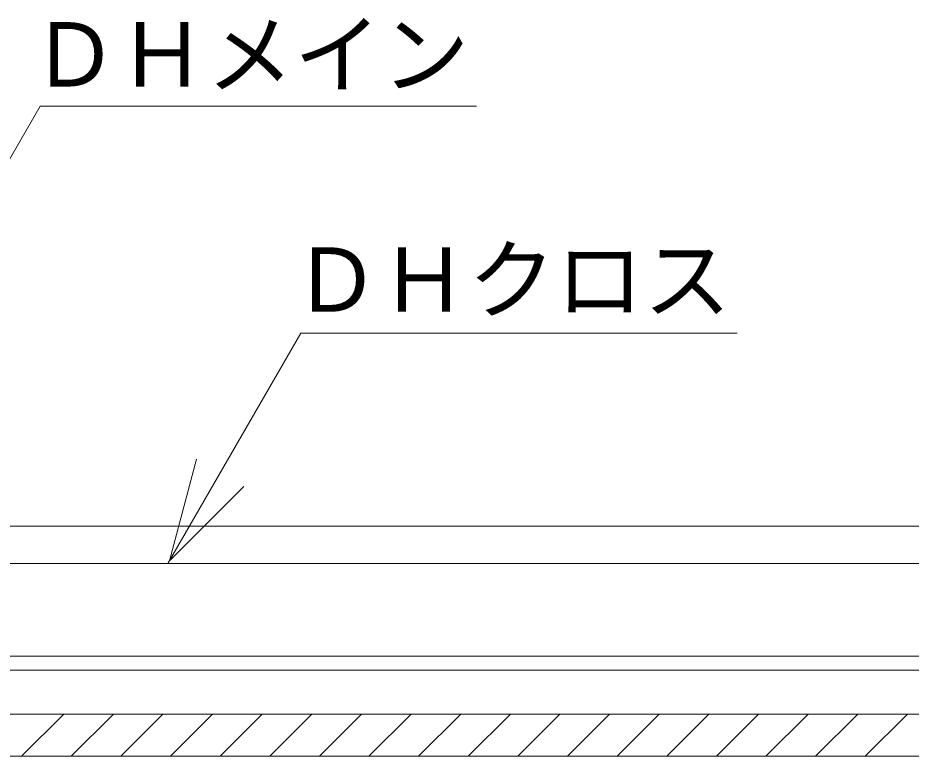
# Model space of a CAD drawing. Units: millimetres at full size, sheet at 1:10; details may follow other scales. Extents: x -2077 to 2023, y -1433 to 1417.
# Drawn here: x 67.8 to 322.4, y -1092.6 to -882.3 of the extents above; entities that cross this region are included whole.
import ezdxf
from ezdxf.enums import TextEntityAlignment as Align

# ---------------------------------------------------------------- set-up
doc = ezdxf.new("R2010")
doc.units = ezdxf.units.MM
doc.header["$LTSCALE"] = 10
doc.layers.add('1-0_断面', color=7, linetype='Continuous', lineweight=9)
doc.layers.add('1-2_文字', color=7, linetype='Continuous', lineweight=9)
doc.styles.add('ＭＳ ゴシック', font='')
doc.styles.get('ＭＳ ゴシック').set_extended_font_data('MS Gothic')

msp = doc.modelspace()

# ---------------------------------------------------------------- linework, layer by layer
at = {"layer": '1-0_断面'}
for p, q in [((3.13, -1027.09), (818.4, -1027.09)), ((3.1, -1037.69), (1813.19, -1037.69)), ((1870.19, -1064.09), (-73.06, -1064.09)), ((1870.19, -1068.09), (-73.06, -1068.09)), ((1870.19, -1080.59), (-73.06, -1080.59)), ((68.88, -1092.59), (80.88, -1080.59)), ((83.02, -1092.59), (95.02, -1080.59)), ((97.16, -1092.59), (109.16, -1080.59)), ((111.31, -1092.59), (123.31, -1080.59)), ((125.45, -1092.59), (137.45, -1080.59)), ((139.59, -1092.59), (151.59, -1080.59)), ((153.73, -1092.59), (165.73, -1080.59)), ((167.87, -1092.59), (179.87, -1080.59)), ((182.02, -1092.59), (194.02, -1080.59)), ((196.16, -1092.59), (208.16, -1080.59)), ((210.3, -1092.59), (222.3, -1080.59)), ((224.44, -1092.59), (236.44, -1080.59)), ((238.58, -1092.59), (250.58, -1080.59)), ((252.73, -1092.59), (264.73, -1080.59)), ((266.87, -1092.59), (278.87, -1080.59)), ((281.01, -1092.59), (293.01, -1080.59)), ((295.15, -1092.59), (307.15, -1080.59)), ((309.3, -1092.59), (321.3, -1080.59)), ((1870.19, -1092.59), (-73.06, -1092.59))]:
    msp.add_line(p, q, dxfattribs=at)
at = {"layer": '1-2_文字'}
for p, q in [((74.14, -907.45), (5.47, -1026.39)), ((74.14, -907.45), (198.47, -907.45)), ((148.44, -972.12), (110.58, -1037.69)), ((148.44, -972.12), (272.77, -972.12)), ((110.99, -1036.99), (118.75, -1008.01)), ((110.99, -1036.99), (132.2, -1015.78))]:
    msp.add_line(p, q, dxfattribs=at)

# ---------------------------------------------------------------- texts
at = {"layer": '1-2_文字', "style": 'ＭＳ ゴシック'}
for s, p in [('ＤＨメイン', (71.45, -907.33)), ('ＤＨクロス', (146.04, -971.5))]:
    msp.add_text(s, height=18.33, dxfattribs=at).set_placement(p, align=Align.BOTTOM_LEFT)

doc.saveas('drawing.dxf')
